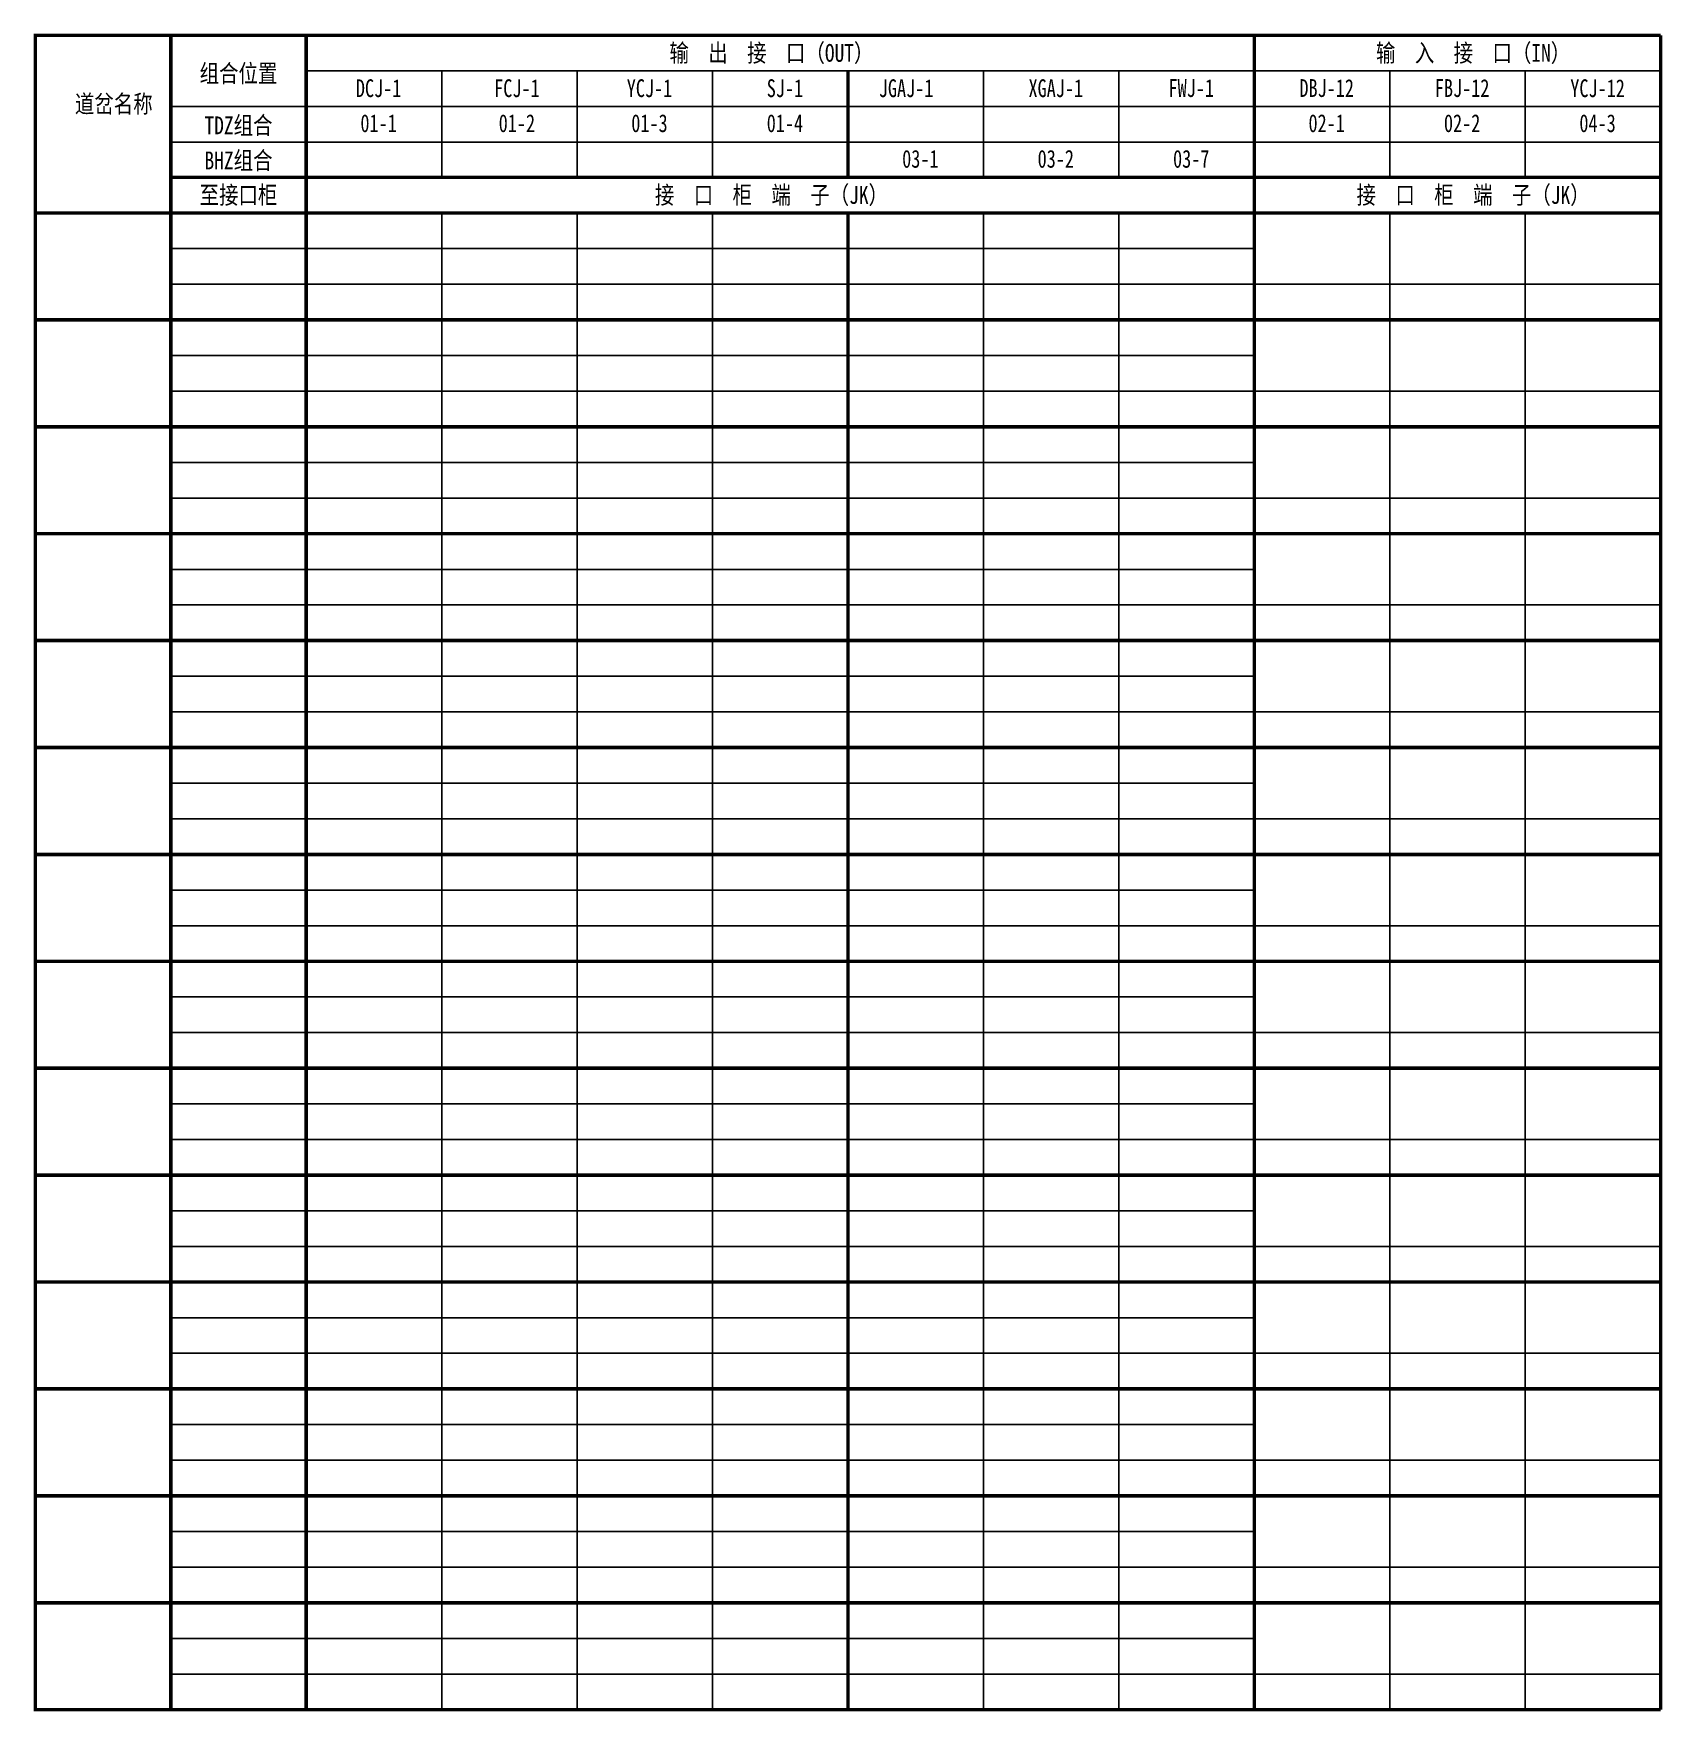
# Model space of a CAD drawing. Header units: inches. Extents: x 0 to 228, y -210 to 25.
import ezdxf
from ezdxf.enums import TextEntityAlignment as Align

# ---------------------------------------------------------------- set-up
doc = ezdxf.new("R2010")
doc.units = ezdxf.units.IN
doc.header["$MEASUREMENT"] = 0
doc.styles.add('CHINESE', font='SimSun.ttf', dxfattribs={"width": 0.9})
doc.styles.add('ITALICC', font='txt', dxfattribs={"width": 0.75})

msp = doc.modelspace()

# ---------------------------------------------------------------- linework, layer by layer
at = {"color": 0}
for p, q in [((38, -210), (38, 24.93)), ((38, -210), (38, 24.93)), ((38, -210), (38, 24.93)), ((228, 19.93), (38, 19.93)), ((57, 19.93), (57, 5)), ((76, 19.93), (76, 5)), ((95, 19.93), (95, 5)), ((95, 5), (95, 19.93)), ((114, 5), (114, 19.93)), ((133, 19.93), (133, 5)), ((152, 19.93), (152, 5)), ((190, 19.93), (190, 5)), ((209, 19.93), (209, 5)), ((228, 19.93), (228, -210)), ((228, 5), (228, 19.93)), ((19, 14.93), (228, 14.93)), ((19, 9.93), (228, 9.93)), ((228, 0), (38, 0)), ((57, 0), (57, -210)), ((76, 0), (76, -210)), ((95, -210), (95, 0)), ((95, 0), (95, -210)), ((114, -210), (114, 0)), ((133, 0), (133, -210)), ((152, 0), (152, -210)), ((171, 0), (171, -210)), ((190, 0), (190, -210)), ((209, 0), (209, -210)), ((228, -210), (228, 0)), ((171, -5), (19, -5)), ((171, -5), (19, -5)), ((228, -10), (19, -10)), ((228, -15), (2.53, -15)), ((171, -20), (19, -20)), ((171, -20), (19, -20)), ((228, -25), (19, -25)), ((171, -35), (19, -35)), ((171, -35), (19, -35)), ((228, -40), (19, -40)), ((171, -50), (19, -50)), ((171, -50), (19, -50)), ((228, -55), (19, -55)), ((171, -65), (19, -65)), ((171, -65), (19, -65)), ((228, -70), (19, -70)), ((171, -80), (19, -80)), ((171, -80), (19, -80)), ((228, -85), (19, -85)), ((228, -90), (2.53, -90)), ((171, -95), (19, -95)), ((171, -95), (19, -95)), ((228, -100), (19, -100)), ((228, -105), (2.53, -105)), ((171, -110), (19, -110)), ((171, -110), (19, -110)), ((228, -115), (19, -115)), ((171, -125), (19, -125)), ((171, -125), (19, -125)), ((228, -130), (19, -130)), ((171, -140), (19, -140)), ((171, -140), (19, -140)), ((228, -145), (19, -145)), ((171, -155), (19, -155)), ((171, -155), (19, -155)), ((228, -160), (19, -160)), ((171, -170), (19, -170)), ((171, -170), (19, -170)), ((228, -175), (19, -175)), ((171, -185), (19, -185)), ((171, -185), (19, -185)), ((228, -190), (19, -190)), ((171, -200), (19, -200)), ((171, -200), (19, -200)), ((228, -205), (19, -205)), ((228, -210), (2.53, -210)), ((228, -210), (2.53, -210)), ((228, -210), (2.53, -210)), ((228, -210), (2.53, -210)), ((228, -210), (2.53, -210)), ((228, -210), (95, -210))]:
    msp.add_line(p, q, dxfattribs=at)
at = {"color": 0, "const_width": 0.5}
for points in [[(228, 24.93), (0, 24.93), (0, -210), (228, -210)], [(19, 24.93), (19, -210)], [(38, 24.93), (38, -210)], [(171, 24.93), (171, -210)], [(228, 24.93), (228, -210)], [(114, 5), (114, 19.93)], [(19, 5), (228, 5)], [(228, 0), (0, 0)], [(20.27, 0), (228, 0)], [(114, -210), (114, 0)]]:
    msp.add_lwpolyline(points, dxfattribs=at)
at = {"color": 0, "linetype": 'Continuous', "const_width": 0.5}
for points in [[(0, -15), (228, -15)], [(0, -30), (228, -30)], [(0, -45), (228, -45)], [(0, -60), (228, -60)], [(0, -75), (228, -75)], [(0, -90), (228, -90)], [(0, -105), (228, -105)], [(0, -120), (228, -120)], [(0, -135), (228, -135)], [(0, -150), (228, -150)], [(0, -165), (228, -165)], [(0, -180), (228, -180)], [(0, -195), (228, -195)], [(2.53, -210), (228, -210)]]:
    msp.add_lwpolyline(points, dxfattribs=at)

# ---------------------------------------------------------------- texts
at = {"color": 7}
for s, style, width, p in [('输  出  接  口（OUT）', 'CHINESE', 0.8, (103.26, 22.51)), ('输  入  接  口（IN）', 'CHINESE', 0.8, (201.69, 22.51)), ('组合位置', 'CHINESE', 0.8, (28.5, 19.65)), ('道岔名称', 'CHINESE', 0.8, (11, 15.36)), ('DCJ-1', 'ITALICC', 0.75, (48.15, 17.51)), ('FCJ-1', 'ITALICC', 0.75, (67.55, 17.51)), ('YCJ-1', 'ITALICC', 0.75, (86.15, 17.51)), ('SJ-1', 'ITALICC', 0.75, (105.15, 17.51)), ('JGAJ-1', 'ITALICC', 0.75, (122.15, 17.51)), ('XGAJ-1', 'ITALICC', 0.75, (143.15, 17.51)), ('FWJ-1', 'ITALICC', 0.75, (162.15, 17.51)), ('DBJ-12', 'ITALICC', 0.75, (181.15, 17.51)), ('FBJ-12', 'ITALICC', 0.75, (200.15, 17.51)), ('YCJ-12', 'ITALICC', 0.75, (219.15, 17.51)), ('TDZ组合', 'CHINESE', 0.8, (28.5, 12.35)), ('01-1', 'ITALICC', 0.75, (48.15, 12.58)), ('01-2', 'ITALICC', 0.75, (67.55, 12.58)), ('01-3', 'ITALICC', 0.75, (86.15, 12.58)), ('01-4', 'ITALICC', 0.75, (105.15, 12.58)), ('02-1', 'ITALICC', 0.75, (181.15, 12.58)), ('02-2', 'ITALICC', 0.75, (200.15, 12.58)), ('04-3', 'ITALICC', 0.75, (219.15, 12.58)), ('BHZ组合', 'CHINESE', 0.8, (28.5, 7.43)), ('03-1', 'ITALICC', 0.75, (124.15, 7.58)), ('03-2', 'ITALICC', 0.75, (143.15, 7.58)), ('03-7', 'ITALICC', 0.75, (162.15, 7.58)), ('至接口柜', 'CHINESE', 0.8, (28.5, 2.57)), ('接  口  柜  端  子（JK）', 'CHINESE', 0.8, (103.26, 2.58)), ('接  口  柜  端  子（JK）', 'CHINESE', 0.8, (201.69, 2.58))]:
    msp.add_text(s, height=2.5, dxfattribs=dict(at, style=style, width=width)).set_placement(p, align=Align.MIDDLE)

doc.saveas('drawing.dxf')
